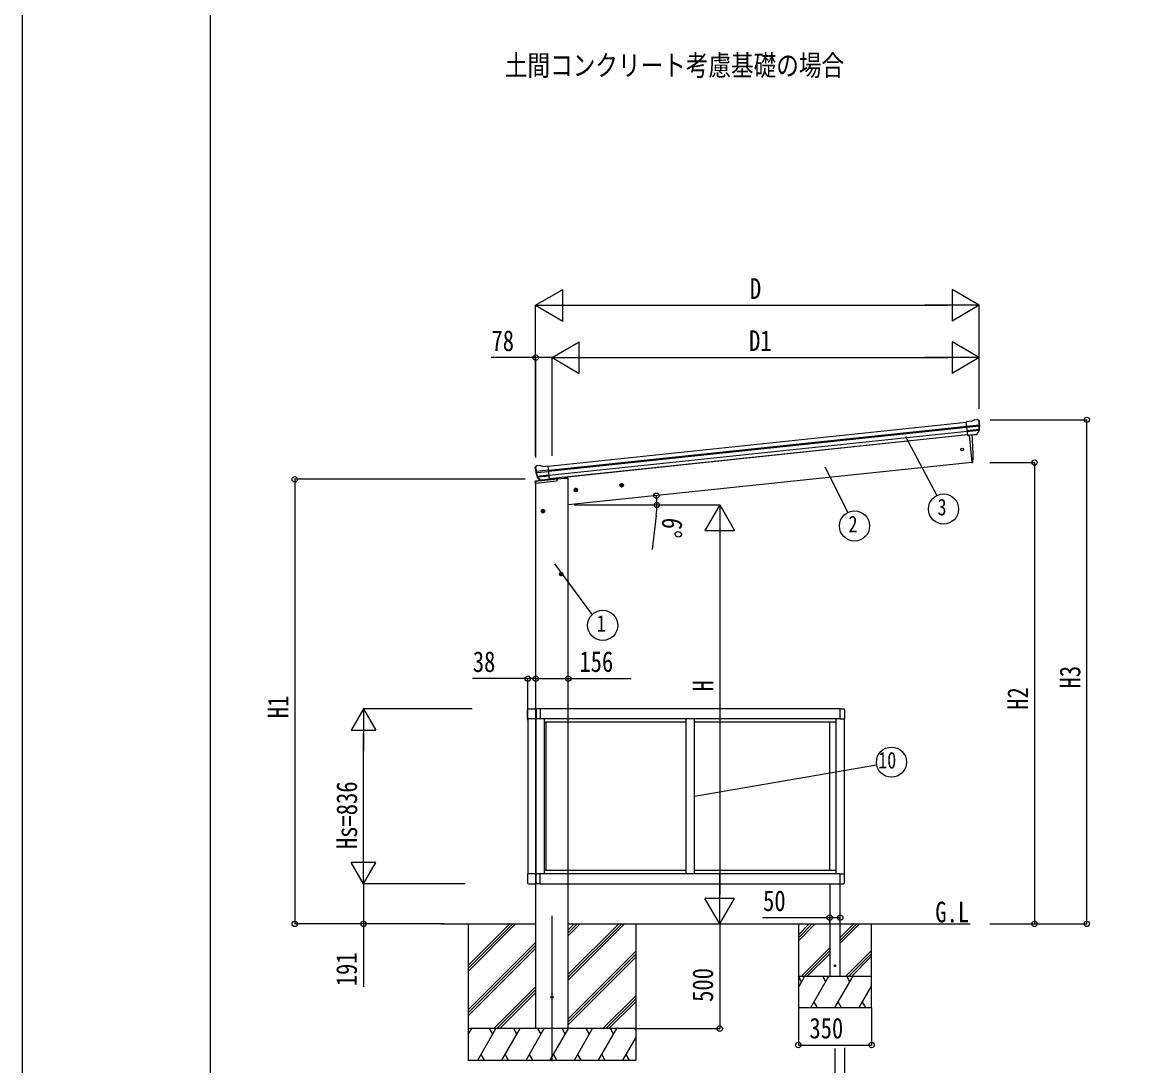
# Model space of a CAD drawing. Units: millimetres, scale not verified. Extents: x -12615 to 12615, y -8910 to 8910.
# Drawn here: x -12615 to -7335, y -5760 to -776 of the extents above; entities that cross this region are included whole.
import ezdxf
from ezdxf.enums import TextEntityAlignment as Align

# ---------------------------------------------------------------- set-up
doc = ezdxf.new("R2010")
doc.units = ezdxf.units.MM
doc.header["$LTSCALE"] = 40
for name, color, linetype in [('0-2_USER1', 3, 'Continuous'), ('0-3_YKK_12', 2, 'Continuous'), ('0-4_YKK_13', 4, 'Continuous'), ('0-5_YKK_A1', 4, 'Continuous'), ('0-6_YKK_D', 6, 'Continuous'), ('0-7_YKK_ZWAK', 7, 'Continuous')]:
    doc.layers.add(name, color=color, linetype=linetype)
doc.styles.add('ＭＳ ゴシック', font='')
doc.styles.get('ＭＳ ゴシック').set_extended_font_data('MS Gothic')

msp = doc.modelspace()

# ---------------------------------------------------------------- linework, layer by layer
at = {"layer": '0-3_YKK_12'}
msp.add_line((-10085.06, -5043.32), (-10085.06, -5736.64), dxfattribs=at)
at = {"layer": '0-4_YKK_13'}
for p, q in [((-8080.25, -2682.02), (-8106.77, -2684.81)), ((-8099.99, -2749.36), (-8106.77, -2684.81)), ((-8053.93, -2673.22), (-8053.94, -2673.22)), ((-8050.27, -2674.31), (-8050.27, -2674.31)), ((-8050.27, -2674.31), (-8045.95, -2677.81)), ((-8045.95, -2677.81), (-8045.09, -2678.5)), ((-8043.7, -2682.2), (-8044.01, -2680.35)), ((-8104.61, -2705.34), (-8044.88, -2699.06)), ((-8044.4, -2704.93), (-8104, -2711.19)), ((-8045.23, -2721.68), (-8102.27, -2727.68)), ((-8046.62, -2726.34), (-8101.8, -2732.14)), ((-8056.63, -2744.58), (-8100.01, -2749.13)), ((-8064.18, -2745.6), (-8056.49, -2744.79)), ((-8055.18, -2742.92), (-8045.73, -2724.62)), ((-8054.13, -2743.35), (-8044.01, -2725.09)), ((-8099.99, -2749.36), (-8090.04, -2748.31)), ((-8093.42, -2748.67), (-8079.72, -2879.04)), ((-8090.04, -2748.31), (-8089.77, -2748.38)), ((-8089.77, -2748.38), (-8064.44, -2745.72)), ((-8064.44, -2745.72), (-8064.18, -2745.6)), ((-10165.09, -2905.17), (-10165.18, -2903.29)), ((-10163.81, -2900.4), (-10164.51, -2901.26)), ((-10160.31, -2896.08), (-10163.81, -2900.4)), ((-10160.31, -2896.08), (-10160.31, -2896.08)), ((-10156.95, -2894.26), (-10156.95, -2894.26)), ((-10129.38, -2897.39), (-10102.86, -2894.6)), ((-10096.07, -2959.16), (-10102.86, -2894.6)), ((-8079.72, -2879.04), (-8077.66, -2878.75)), ((-10058.23, -2956.71), (-10163.01, -2967.72)), ((-10163.01, -2967.72), (-10058.23, -2956.71)), ((-10100.7, -2915.13), (-10160.44, -2921.41)), ((-10159.69, -2927.25), (-10100.08, -2920.99)), ((-10142.18, -2962.81), (-10155.87, -2947.06)), ((-10155.38, -2943.47), (-10098.35, -2937.47)), ((-10141.24, -2962.17), (-10154.29, -2946.24)), ((-10153.06, -2947.74), (-10097.88, -2941.94)), ((-10058.23, -2961.33), (-10058.23, -2956.71)), ((-10165.23, -2977.08), (-10163.99, -2967.66)), ((-10164.23, -2976.97), (-10165.23, -2977.08)), ((-10164.23, -2976.97), (-10062.71, -2966.3)), ((-10163.01, -2967.72), (-10164.23, -2976.97)), ((-10164.23, -2976.97), (-10163.01, -2967.72)), ((-10162.49, -2967.74), (-10163.7, -2976.91)), ((-10163.01, -2967.72), (-10163.11, -2966.8)), ((-10163.11, -2966.8), (-10163.01, -2967.72)), ((-10058.23, -2956.78), (-10162.49, -2967.74)), ((-10161.56, -2968.14), (-10161.61, -2967.65)), ((-10058.23, -2957.28), (-10161.56, -2968.14)), ((-10131.88, -2962.92), (-10139.57, -2963.73)), ((-10139.47, -2963.49), (-10096.1, -2958.93)), ((-10131.6, -2962.98), (-10131.88, -2962.92)), ((-10106.27, -2960.32), (-10131.6, -2962.98)), ((-10106.02, -2960.2), (-10106.27, -2960.32)), ((-10096.07, -2959.16), (-10106.02, -2960.2)), ((-10093.23, -2959.45), (-10093.23, -2960.96)), ((-10201.56, -4103.32), (-10201.56, -4059.62)), ((-10196.06, -4054.12), (-10167.06, -4054.12)), ((-10161.56, -4059.62), (-10161.56, -4103.32)), ((-10161.06, -4060.41), (-10161.06, -4103.32)), ((-10140.56, -4054.13), (-10155.84, -4054.92)), ((-10140.56, -4054.13), (-10140.56, -4103.32)), ((-8708.56, -4103.32), (-8708.56, -4054.12)), ((-8708.56, -4054.12), (-8693.27, -4054.92)), ((-8688.06, -4060.41), (-8688.06, -4103.32)), ((-10161.56, -4103.32), (-10201.56, -4103.32)), ((-10140.56, -4103.32), (-10161.06, -4103.32)), ((-8708.56, -4103.32), (-8688.06, -4103.32)), ((-10201.56, -4841.92), (-10201.56, -4885.62)), ((-10161.56, -4841.92), (-10201.56, -4841.92)), ((-10161.56, -4885.62), (-10161.56, -4841.92)), ((-10140.56, -4841.92), (-10161.06, -4841.92)), ((-10161.06, -4884.82), (-10161.06, -4841.92)), ((-10140.56, -4891.12), (-10140.56, -4841.92)), ((-8708.56, -4891.12), (-8708.56, -4841.92)), ((-8708.56, -4841.92), (-8688.06, -4841.92)), ((-8688.06, -4884.82), (-8688.06, -4841.92)), ((-10196.06, -4891.12), (-10167.06, -4891.12)), ((-10140.56, -4891.12), (-10155.84, -4890.31)), ((-8708.56, -4891.12), (-8693.27, -4890.31))]:
    msp.add_line(p, q, dxfattribs=at)
for points in [[(-8080.25, -2682.02), (-8068.65, -2675.05), (-8068.65, -2675.05)], [(-8067.42, -2674.64), (-8067.42, -2674.64), (-8053.94, -2673.22)], [(-10143.46, -2892.84), (-10143.46, -2892.84), (-10156.95, -2894.26)], [(-10129.38, -2897.39), (-10142.17, -2892.99), (-10142.18, -2892.99)], [(-10163.11, -2966.8), (-10058.23, -2955.77), (-10058.23, -2956.71)]]:
    msp.add_lwpolyline(points, dxfattribs=at)
for centre, radius in [((-8126.51, -2816.49), 6.5), ((-8733.56, -5281.61), 4), ((-10084.81, -5431.56), 5)]:
    msp.add_circle(centre, radius, dxfattribs=at)
for centre, radius, start, end in [((-8067.11, -2677.62), 3, 96.02369, 120.97631), ((-8053.41, -2678.19), 5, 51.04426, 95.95574), ((-8237.26, -2703.85), 192.44, 1.4271, 6.57578), ((-8244.59, -2703.31), 202, 354.13916, 6), ((-8056.75, -2741.9), 2.99, 285.2717, 331.00739), ((-8048.4, -2723.24), 3, 332.69111, 354.20009), ((-8244.59, -2703.31), 200.2, 354.20009, 359.53883), ((-7999.6, -2696.95), 45.32, 182.67122, 185.64518), ((-8044.21, -2706.26), 1.35, 95.1605, 97.91927), ((-8041.6, -2704.71), 2.74, 179.02151, 184.43412), ((-8046.63, -2723.64), 3, 331, 354.13916), ((-8974.32, -2838.83), 900, 357.63919, 5.84085), ((-10156.43, -2899.23), 5, 96.04426, 140.95574), ((-10143.15, -2895.82), 3, 71.02369, 95.97631), ((-8078.08, -2875.78), 3, 278, 357.63919), ((-9964.2, -2884.05), 202, 186, 197.86084), ((-9971.27, -2886.1), 192.44, 185.42422, 190.5729), ((-10205.16, -2928.76), 45.32, 6.35482, 9.32878), ((-10162.46, -2927.62), 2.74, 7.56588, 12.97849), ((-10159.59, -2928.6), 1.35, 94.08073, 96.8395), ((-9964.2, -2884.05), 200.2, 192.46117, 197.79991), ((-10153.61, -2945.09), 3, 197.86084, 221), ((-10151.96, -2944.34), 3, 197.79991, 219.30889), ((-10163.73, -2971.32), 3.66, 78.7113, 94.17753), ((-10163.73, -2971.32), 3.66, 78.7113, 94.17753), ((-10163, -2967.79), 1, 96, 172.5), ((-10139.92, -2960.85), 2.99, 220.99261, 266.7283), ((-10063.23, -2961.33), 5, 276, 0), ((-10196.06, -4059.62), 5.5, 90, 180), ((-10167.06, -4059.62), 5.5, 0, 90), ((-10155.56, -4060.41), 5.5, 93, 180), ((-8693.56, -4060.41), 5.5, 0, 87), ((-10196.06, -4885.62), 5.5, 180, 270), ((-10167.06, -4885.62), 5.5, 270, 0), ((-10155.56, -4884.82), 5.5, 180, 267), ((-8693.56, -4884.82), 5.5, 273, 0)]:
    msp.add_arc(centre, radius, start, end, dxfattribs=at)
for centre, major_axis, ratio, start_param, end_param in [((-8045.96, -2681.81), (-0.87, 5.91), 0.020485, 0.671432, 1.5691306), ((-8051.35, -2677.29), (5.88, -1.31), 0.24881, 0.460585, 0.4641038), ((-8046.98, -2680.83), (-2.34, 1.9), 0.995767, 3.9859716, 4.712389), ((-8056.95, -2741.6), (-0.11, 3), 0.642905, 3.2459383, 4.203928), ((-8056.81, -2741.8), (1.66, -2.51), 0.997631, 5.8041905, 5.8929484), ((-8056.88, -2741.69), (3.53, -2.11), 0.650902, 5.2561448, 5.3289554), ((-8054.51, -2741.34), (1.08, 3.13), 0.040856, 2.1135035, 2.1416249), ((-8242.29, -2725.26), (-20.92, 199.05), 0.994373, 4.7113789, 4.7277536), ((-10162.17, -2903.15), (1.9, 2.34), 0.995767, 1.5707963, 2.2972137), ((-10158.63, -2898.77), (-5.48, -2.51), 0.24881, 5.8190815, 5.8226003), ((-10162.97, -2904.31), (-0.38, 5.97), 0.020485, 4.7140547, 5.6117533), ((-9961.89, -2906), (-20.92, 199.05), 0.994373, 1.5554317, 1.5718064), ((-10142.22, -2960.77), (-1.71, 2.84), 0.040856, 4.1415604, 4.1696818), ((-10139.79, -2960.51), (-0.51, 2.96), 0.642905, 2.0792573, 3.037247), ((-10139.83, -2960.62), (-3.02, -2.79), 0.650902, 0.9542299, 1.0270405), ((-10139.88, -2960.74), (-1.1, -2.8), 0.997631, 0.3902369, 0.4789948)]:
    msp.add_ellipse(centre, major_axis=major_axis, ratio=ratio, start_param=start_param, end_param=end_param, dxfattribs=at)
at = {"layer": '0-5_YKK_A1'}
for p, q in [((-10102.65, -2896.59), (-8106.56, -2686.8)), ((-10100.66, -2915.49), (-8104.58, -2705.69)), ((-10100.23, -2919.67), (-8104.14, -2709.87)), ((-10098.14, -2939.53), (-8102.05, -2729.73)), ((-8100.29, -2746.47), (-10096.38, -2956.26)), ((-8100.19, -2747.46), (-10025.48, -2949.82)), ((-8093.42, -2748.67), (-8079.72, -2879.04)), ((-8079.72, -2879.04), (-10007.06, -3081.61)), ((-10025.48, -2949.82), (-10024.87, -2955.62)), ((-10007.06, -5581.61), (-10007.06, -2955.62)), ((-10162.56, -5581.61), (-10162.56, -2976.79)), ((-9960.9, -3009.39), (-9980.79, -3011.48)), ((-9971.63, -3002.98), (-9977.7, -3007.39)), ((-9977.7, -3007.39), (-9976.91, -3014.85)), ((-9969.8, -3020.38), (-9971.89, -3000.49)), ((-9964.77, -3006.03), (-9971.63, -3002.98)), ((-9742.1, -2986.4), (-9761.99, -2988.49)), ((-9752.83, -2979.98), (-9758.9, -2984.39)), ((-9758.9, -2984.39), (-9758.12, -2991.85)), ((-9758.12, -2991.85), (-9751.26, -2994.91)), ((-9751, -2997.39), (-9753.09, -2977.5)), ((-9745.97, -2983.03), (-9752.83, -2979.98)), ((-9976.91, -3014.85), (-9970.06, -3017.9)), ((-10118.06, -3111.17), (-10138.06, -3111.17)), ((-10128.06, -3103.66), (-10134.56, -3107.41)), ((-10134.56, -3107.41), (-10134.56, -3114.92)), ((-10134.56, -3114.92), (-10128.06, -3118.67)), ((-10128.06, -3121.17), (-10128.06, -3101.17)), ((-10121.56, -3107.41), (-10128.06, -3103.66)), ((-10031.06, -3411.17), (-10051.06, -3411.17)), ((-10041.06, -3403.66), (-10047.56, -3407.41)), ((-10047.56, -3407.41), (-10047.56, -3414.92)), ((-10047.56, -3414.92), (-10041.06, -3418.67)), ((-10041.06, -3421.17), (-10041.06, -3401.17)), ((-10034.56, -3407.41), (-10041.06, -3403.66)), ((-8708.56, -4054.62), (-10140.56, -4054.62)), ((-10200.56, -4103.32), (-10200.56, -4842.04)), ((-10162.56, -4841.92), (-10162.56, -4103.32)), ((-10160.56, -4841.92), (-10160.56, -4103.32)), ((-8708.56, -4103.12), (-10140.56, -4103.12)), ((-10120.56, -4842.12), (-10120.56, -4103.12)), ((-9444.56, -4842.12), (-9444.56, -4103.12)), ((-9404.56, -4842.12), (-9404.56, -4103.12)), ((-8728.56, -4842.12), (-8728.56, -4103.12)), ((-8688.56, -4841.92), (-8688.56, -4103.32)), ((-9444.56, -4118.62), (-10120.56, -4118.62)), ((-10112.56, -4826.62), (-10112.56, -4118.62)), ((-8728.56, -4118.62), (-9404.56, -4118.62)), ((-8758.56, -4826.62), (-8758.56, -4118.62)), ((-8708.56, -4842.12), (-10140.56, -4842.12)), ((-9444.56, -4826.62), (-10120.56, -4826.62)), ((-8728.56, -4826.62), (-9404.56, -4826.62)), ((-10140.56, -4890.62), (-8708.56, -4890.62)), ((-8758.56, -4890.81), (-8758.56, -5331.61)), ((-8708.56, -5331.61), (-8708.56, -4890.81)), ((-10613.69, -5081.61), (-10162.56, -5081.61)), ((-10485.06, -5308.24), (-10258.42, -5081.61)), ((-10485.06, -5294.1), (-10272.57, -5081.61)), ((-10485.06, -5279.96), (-10286.71, -5081.61)), ((-10485.06, -5081.67), (-10485.06, -5731.61)), ((-10007.06, -5081.61), (-8088.11, -5081.61)), ((-10007.06, -5350.74), (-9737.92, -5081.61)), ((-10007.06, -5336.6), (-9752.07, -5081.61)), ((-10007.06, -5322.46), (-9766.21, -5081.61)), ((-10007.06, -5138.55), (-9950.12, -5081.61)), ((-10007.06, -5124.41), (-9964.26, -5081.61)), ((-10007.06, -5110.27), (-9978.4, -5081.61)), ((-9685.06, -5081.67), (-9685.06, -5731.61)), ((-8908.56, -5081.62), (-8908.56, -5481.62)), ((-8908.56, -5133.96), (-8856.21, -5081.62)), ((-8908.56, -5148.11), (-8842.07, -5081.62)), ((-8908.56, -5162.25), (-8827.92, -5081.62)), ((-8708.56, -5174.38), (-8615.79, -5081.62)), ((-8708.56, -5160.24), (-8629.93, -5081.62)), ((-8708.56, -5146.1), (-8644.08, -5081.62)), ((-8558.56, -5481.62), (-8558.56, -5081.62)), ((-10485.06, -5492.09), (-10163.06, -5170.09)), ((-10485.06, -5506.23), (-10163.06, -5184.24)), ((-10485.06, -5520.38), (-10163.06, -5198.38)), ((-10007.06, -5534.59), (-9685.06, -5212.59)), ((-10007.06, -5548.73), (-9685.06, -5226.74)), ((-8894.08, -5331.62), (-8758.56, -5196.09)), ((-8879.94, -5331.62), (-8758.56, -5210.24)), ((-8865.79, -5331.62), (-8758.56, -5224.38)), ((-8681.95, -5331.62), (-8558.56, -5208.23)), ((-8667.8, -5331.62), (-8558.56, -5222.37)), ((-10007.06, -5562.87), (-9685.06, -5240.88)), ((-8653.66, -5331.62), (-8558.56, -5236.51)), ((-8908.56, -5384.73), (-8877.89, -5331.61)), ((-8908.56, -5331.62), (-8558.56, -5331.62)), ((-8892.89, -5357.6), (-8907.89, -5331.62)), ((-8849.02, -5481.61), (-8762.42, -5331.61)), ((-8777.42, -5357.6), (-8792.42, -5331.62)), ((-8733.55, -5481.61), (-8646.95, -5331.62)), ((-8661.95, -5357.6), (-8676.95, -5331.61)), ((-10362.45, -5581.61), (-10163.06, -5382.23)), ((-8618.08, -5481.61), (-8558.56, -5378.51)), ((-10348.31, -5581.61), (-10163.06, -5396.37)), ((-10334.16, -5581.61), (-10163.06, -5410.51)), ((-9841.95, -5581.61), (-9685.06, -5424.72)), ((-9827.81, -5581.61), (-9685.06, -5438.87)), ((-9813.66, -5581.61), (-9685.06, -5453.01)), ((-8908.56, -5481.62), (-8558.56, -5481.62)), ((-8834.02, -5455.64), (-8819.03, -5481.61)), ((-8718.55, -5455.63), (-8703.55, -5481.61)), ((-8603.08, -5455.64), (-8588.08, -5481.61)), ((-9685.06, -5581.61), (-10485.06, -5581.61)), ((-10485.06, -5610.55), (-10468.35, -5581.61)), ((-10439.48, -5731.61), (-10352.88, -5581.61)), ((-10367.88, -5607.6), (-10382.88, -5581.61)), ((-10324.01, -5731.61), (-10237.41, -5581.61)), ((-10252.41, -5607.6), (-10267.41, -5581.61)), ((-10208.54, -5731.61), (-10121.94, -5581.61)), ((-10136.94, -5607.6), (-10151.94, -5581.61)), ((-10093.07, -5731.61), (-10006.47, -5581.61)), ((-10021.47, -5607.6), (-10036.47, -5581.61)), ((-9977.6, -5731.61), (-9891, -5581.61)), ((-9906, -5607.6), (-9921, -5581.61)), ((-9862.13, -5731.61), (-9775.53, -5581.61)), ((-9790.53, -5607.6), (-9805.53, -5581.61)), ((-9685.06, -5590.28), (-9690.06, -5581.61)), ((-10483.35, -5607.6), (-10485.06, -5604.64)), ((-9746.66, -5731.61), (-9685.06, -5624.91)), ((-10485.06, -5731.61), (-9685.06, -5731.61)), ((-10424.48, -5705.64), (-10409.48, -5731.61)), ((-10309.01, -5705.63), (-10294.01, -5731.61)), ((-10193.54, -5705.64), (-10178.54, -5731.61)), ((-10078.07, -5705.63), (-10063.07, -5731.61)), ((-9962.6, -5705.64), (-9947.6, -5731.61)), ((-9847.13, -5705.64), (-9832.13, -5731.61)), ((-9731.66, -5705.64), (-9716.66, -5731.61))]:
    msp.add_line(p, q, dxfattribs=at)
for points in [[(-10007.06, -2955.62), (-10027.06, -2955.62), (-10058.23, -2958.89)], [(-9970.06, -3017.9), (-9963.98, -3013.49), (-9964.77, -3006.03)], [(-9751.26, -2994.91), (-9745.19, -2990.5), (-9745.97, -2983.03)], [(-10128.06, -3118.67), (-10121.56, -3114.92), (-10121.56, -3107.41)], [(-10041.06, -3418.67), (-10034.56, -3414.92), (-10034.56, -3407.41)]]:
    msp.add_lwpolyline(points, dxfattribs=at)
for centre, radius in [((-9970.84, -3010.44), 8.5), ((-9970.84, -3010.44), 7.7), ((-9970.84, -3010.44), 6.5), ((-9752.05, -2987.44), 8.5), ((-9752.05, -2987.44), 7.7), ((-9752.05, -2987.44), 6.5), ((-10128.06, -3111.17), 8.5), ((-10128.06, -3111.17), 7.7), ((-10128.06, -3111.17), 6.5), ((-10041.06, -3411.17), 8.5), ((-10041.06, -3411.17), 7.7), ((-10041.06, -3411.17), 6.5)]:
    msp.add_circle(centre, radius, dxfattribs=at)
at = {"layer": '0-6_YKK_D'}
for p, q in [((-10163.06, -2128.22), (-10033.15, -2053.22)), ((-10033.15, -2203.22), (-10033.15, -2053.22)), ((-8044.67, -2128.22), (-8174.58, -2053.22)), ((-8174.58, -2053.22), (-8174.58, -2203.22)), ((-10163.06, -2845.63), (-10163.06, -2127.22)), ((-10163.06, -2128.22), (-10033.15, -2203.22)), ((-10163.06, -2128.22), (-9903.25, -2128.22)), ((-10013.06, -2128.22), (-8194.67, -2128.22)), ((-8044.67, -2128.22), (-8304.48, -2128.22)), ((-8044.67, -2128.22), (-8174.58, -2203.22)), ((-8044.67, -2622.9), (-8044.67, -2127.22)), ((-10084.81, -2378.22), (-9954.9, -2303.22)), ((-9954.9, -2453.22), (-9954.9, -2303.22)), ((-8044.67, -2378.22), (-8174.58, -2303.22)), ((-8174.58, -2303.22), (-8174.58, -2453.22)), ((-10162.56, -2855.64), (-10162.56, -2377.22)), ((-10084.81, -2847.47), (-10084.81, -2377.22)), ((-10084.81, -2847.47), (-10084.81, -2377.22)), ((-10084.81, -2378.22), (-9954.9, -2453.22)), ((-10084.81, -2378.22), (-9825, -2378.22)), ((-9934.81, -2378.22), (-8194.67, -2378.22)), ((-8044.67, -2378.22), (-8304.48, -2378.22)), ((-8044.67, -2378.22), (-8174.58, -2453.22)), ((-8044.67, -2621.9), (-8044.67, -2377.22)), ((-7992.84, -2675.2), (-7529.98, -2675.2)), ((-7530.98, -5081.61), (-7530.98, -2675.2)), ((-8397.38, -2755.02), (-8247.48, -3036.42)), ((-8782.59, -2899.27), (-8672.7, -3117.56)), ((-7993.84, -2879.04), (-7779.98, -2879.04)), ((-7780.98, -2879.04), (-7780.98, -5081.61)), ((-10213.06, -2959.11), (-11314.39, -2959.11)), ((-11313.39, -2959.11), (-11313.39, -5081.61)), ((-9979.76, -3081.61), (-9283.14, -3081.61)), ((-9932.69, -3081.61), (-9583.14, -3081.61)), ((-9284.14, -3081.61), (-9354.45, -3203.4)), ((-9284.14, -3081.61), (-9213.83, -3203.4)), ((-9284.14, -3081.61), (-9284.14, -3325.18)), ((-9587.22, -3132.52), (-9606.77, -3293.74)), ((-9354.45, -3203.4), (-9213.83, -3203.4)), ((-9284.14, -3222.24), (-9284.14, -4940.99)), ((-10073.21, -3362.69), (-9893.41, -3605.34)), ((-10200.56, -4109.06), (-10200.56, -3909.57)), ((-10162.56, -4048.36), (-10162.56, -3909.57)), ((-10985.06, -4054.62), (-11043.65, -4156.1)), ((-10466.76, -4054.62), (-10986.06, -4054.62)), ((-10985.06, -4054.62), (-10926.46, -4156.1)), ((-10985.06, -4054.62), (-10985.06, -4257.59)), ((-11043.65, -4156.1), (-10926.46, -4156.1)), ((-10985.06, -4773.43), (-10985.06, -4171.8)), ((-9404.56, -4472.55), (-8534.85, -4321.62)), ((-10985.06, -4890.62), (-10985.06, -4687.64)), ((-10985.06, -4890.62), (-11043.65, -4789.13)), ((-10926.46, -4789.13), (-11043.65, -4789.13)), ((-10985.06, -4890.62), (-10926.46, -4789.13)), ((-9284.14, -5081.61), (-9284.14, -4838.05)), ((-10499.39, -4890.62), (-10986.06, -4890.62)), ((-10499.39, -4890.62), (-10986.06, -4890.62)), ((-9284.14, -5081.61), (-9354.45, -4959.83)), ((-9213.83, -4959.83), (-9354.45, -4959.83)), ((-9284.14, -5081.61), (-9213.83, -4959.83)), ((-8758.56, -5080.61), (-8758.56, -5051.09)), ((-8708.56, -5080.61), (-8708.56, -5051.09)), ((-10614.69, -5081.61), (-11314.39, -5081.61)), ((-10601.82, -5081.61), (-10986.06, -5081.61)), ((-9684.06, -5081.61), (-9283.14, -5081.61)), ((-9284.14, -5081.61), (-9284.14, -5581.61)), ((-7993.84, -5081.61), (-7779.98, -5081.61)), ((-7993.84, -5081.61), (-7529.98, -5081.61)), ((-8908.56, -5482.62), (-8908.56, -5661.37)), ((-8558.56, -5482.61), (-8558.56, -5661.37)), ((-9684.06, -5581.61), (-9283.14, -5581.61)), ((-8908.56, -5660.37), (-8558.56, -5660.37)), ((-8733.56, -5677.25), (-8733.56, -6290.14)), ((-8688.56, -5674.2), (-8688.56, -6501.38))]:
    msp.add_line(p, q, dxfattribs=at)
for points in [[(-10084.81, -2378.22), (-10162.56, -2378.22), (-10375.96, -2378.22)], [(-10162.56, -3910.57), (-10200.56, -3910.57), (-10464.96, -3910.57)], [(-10162.56, -3910.57), (-10007.06, -3910.57), (-9707.26, -3910.57)], [(-10985.06, -4890.62), (-10985.06, -5081.61), (-10985.06, -5381.41)], [(-8708.56, -5052.09), (-8758.56, -5052.09), (-9078.96, -5052.09)]]:
    msp.add_lwpolyline(points, dxfattribs=at)
for centre, radius in [((-10162.56, -2378.22), 12.75), ((-7530.98, -2675.2), 12.75), ((-7780.98, -2879.04), 12.75), ((-11313.39, -2959.11), 12.75), ((-9586.46, -3037.41), 12.75), ((-8215.26, -3100.81), 72), ((-9584.14, -3081.61), 12.75), ((-8640.33, -3181.87), 72), ((-9842.69, -3656.44), 72), ((-10200.56, -3910.57), 12.75), ((-10162.56, -3910.57), 12.75), ((-10162.56, -3910.57), 12.75), ((-10007.06, -3910.57), 12.75), ((-8463.91, -4309.31), 72), ((-8758.56, -5052.09), 12.75), ((-8708.56, -5052.09), 12.75), ((-11313.39, -5081.61), 12.75), ((-10985.06, -5081.61), 12.75), ((-7780.98, -5081.61), 12.75), ((-7530.98, -5081.61), 12.75), ((-9284.14, -5581.61), 12.75), ((-8908.56, -5660.37), 12.75), ((-8558.56, -5660.37), 12.75)]:
    msp.add_circle(centre, radius, dxfattribs=at)
for start, end in [(0, 6), (353.08641, 0)]:
    msp.add_arc((-10007.06, -3081.61), 422.91, start, end, dxfattribs=at)
at = {"layer": '0-7_YKK_ZWAK'}
msp.add_line((-11714.94, -7575), (-11714.94, 8325), dxfattribs=at)
msp.add_lwpolyline([(-12615, -8910), (12615, -8910), (12615, 8910), (-12615, 8910)], close=True, dxfattribs=at)

# ---------------------------------------------------------------- texts
at = {"layer": '0-2_USER1', "style": 'ＭＳ ゴシック', "width": 0.8}
for s, p in [('土間コンクリート考慮基礎の場合', (-10310, -1061.79)), ('G.L', (-8254.63, -5104.15))]:
    msp.add_text(s, height=98.97, dxfattribs=at).set_placement(p, align=Align.BOTTOM_LEFT)
at = {"layer": '0-6_YKK_D', "style": 'ＭＳ ゴシック', "width": 0.8}
for s, height, p in [('D', 98.97, (-9139.86, -2127.42)), ('78', 98.97, (-10373.96, -2376.22)), ('D1', 98.97, (-9143.94, -2376.22)), ('3', 79.18, (-8244.06, -3154.81)), ('2', 79.18, (-8669.13, -3235.87)), ('1', 79.18, (-9871.49, -3710.44)), ('38', 98.97, (-10462.96, -3908.57)), ('156', 98.97, (-9954.06, -3908.57)), ('10', 79.18, (-8527.27, -4363.31)), ('50', 98.97, (-9076.96, -5050.09)), ('350', 98.97, (-8855.96, -5658.37))]:
    msp.add_text(s, height=height, dxfattribs=at).set_placement(p, align=Align.BOTTOM_LEFT)
for s, rotation, p in [('6°', 263.086, (-9585.47, -3134.75)), ('H3', 90, (-7532.31, -3957.61)), ('H', 90, (-9285.14, -3972.07)), ('H2', 90, (-7781.78, -4059.53)), ('H1', 90, (-11314.19, -4099.56)), ('Hs=836', 90, (-10985.86, -4724.62)), ('191', 90, (-10987.06, -5379.41)), ('500', 90, (-9286.14, -5454.01))]:
    msp.add_text(s, height=98.97, rotation=rotation, dxfattribs=at).set_placement(p, align=Align.BOTTOM_LEFT)

doc.saveas('drawing.dxf')
